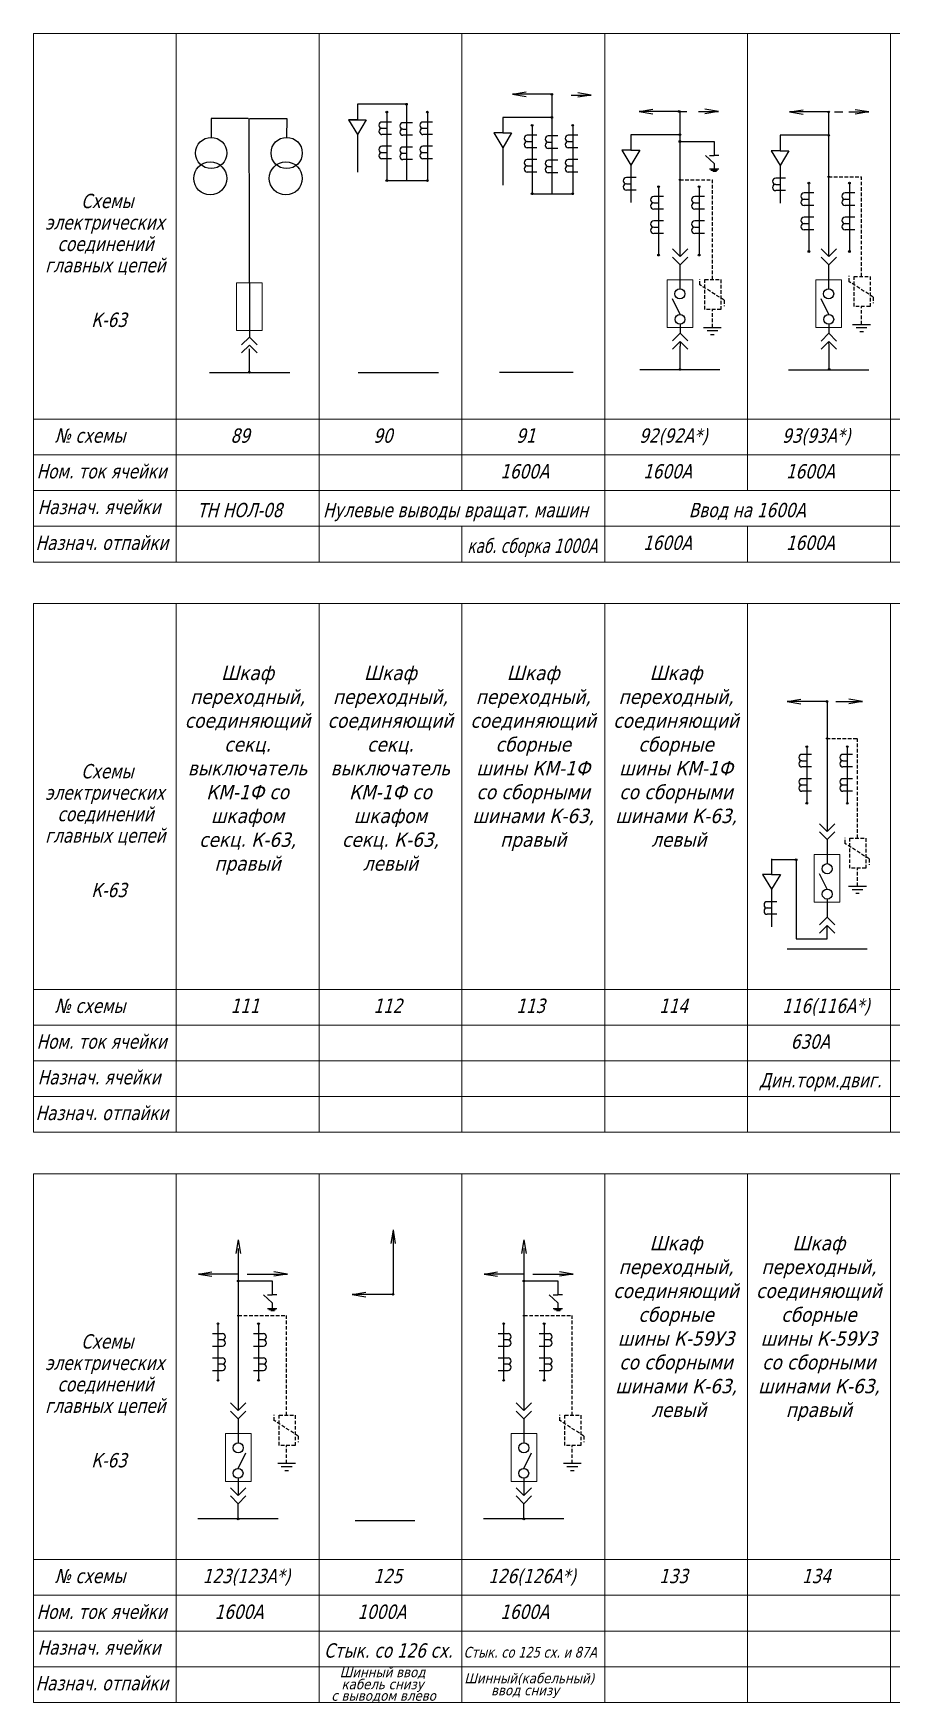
# Model space of a CAD drawing. Header units: millimetres. Extents: x -921 to 41389, y -8091 to 10490.
# Drawn here: x 40772.9 to 40893.1, y 9578.6 to 9812.3 of the extents above; entities that cross this region are included whole.
import ezdxf

# ---------------------------------------------------------------- set-up
doc = ezdxf.new("R2010")
doc.units = ezdxf.units.MM
for name, pattern in [('HIDDENX2', [0.75, 0.5, -0.25]), ('K5LT_BASIC', [0]), ('K5LT_DASHED', [6, 4, -2])]:
    doc.linetypes.add(name, pattern=pattern)
doc.layers.add('LAYER0VIEW0', color=7, linetype='Continuous')
doc.styles.get("Standard").update_dxf_attribs({"font": 'TAHOMA.TTF', "oblique": 15})

msp = doc.modelspace()

# ---------------------------------------------------------------- linework, layer by layer
at = {"color": 7, "lineweight": 18}
for p, q in [((40772.888, 9812.283), (40772.888, 9738.283)), ((40772.888, 9758.283), (40772.888, 9812.283)), ((40772.888, 9812.283), (41012.888, 9812.283)), ((40792.888, 9738.283), (40792.888, 9812.283)), ((40812.888, 9738.283), (40812.888, 9812.283)), ((40832.888, 9748.283), (40832.888, 9812.283)), ((40852.888, 9738.283), (40852.888, 9812.283)), ((40872.888, 9748.283), (40872.888, 9812.283)), ((40892.888, 9738.283), (40892.888, 9812.283)), ((40772.888, 9758.283), (40792.888, 9758.283)), ((40792.888, 9758.283), (40772.888, 9758.283)), ((40772.888, 9758.283), (40772.888, 9749.303)), ((40772.888, 9758.283), (41012.888, 9758.283)), ((40772.888, 9753.283), (40792.888, 9753.283)), ((40792.888, 9753.283), (40772.888, 9753.283)), ((40772.888, 9753.283), (41012.888, 9753.283)), ((40772.888, 9748.283), (40792.888, 9748.283)), ((40792.888, 9748.283), (40772.888, 9748.283)), ((40772.888, 9748.283), (41012.888, 9748.283)), ((40772.888, 9743.283), (40792.888, 9743.283)), ((40792.888, 9743.283), (40772.888, 9743.283)), ((40772.888, 9743.283), (41012.888, 9743.283)), ((40832.888, 9738.283), (40832.888, 9743.283)), ((40872.888, 9738.283), (40872.888, 9743.283)), ((40772.888, 9738.283), (40792.888, 9738.283)), ((40792.888, 9738.283), (40772.888, 9738.283)), ((40772.888, 9738.283), (41012.888, 9738.283)), ((40772.888, 9732.463), (40772.888, 9658.463)), ((40772.888, 9678.463), (40772.888, 9732.463)), ((40772.888, 9732.463), (41012.888, 9732.463)), ((40792.888, 9658.463), (40792.888, 9732.463)), ((40812.888, 9658.463), (40812.888, 9732.463)), ((40832.888, 9658.463), (40832.888, 9732.463)), ((40852.888, 9658.463), (40852.888, 9732.463)), ((40872.888, 9658.463), (40872.888, 9732.463)), ((40892.888, 9658.463), (40892.888, 9732.463)), ((40772.888, 9678.463), (40792.888, 9678.463)), ((40792.888, 9678.463), (40772.888, 9678.463)), ((40772.888, 9678.463), (40772.888, 9669.483)), ((40772.888, 9678.463), (41012.888, 9678.463)), ((40772.888, 9673.463), (40792.888, 9673.463)), ((40792.888, 9673.463), (40772.888, 9673.463)), ((40772.888, 9673.463), (41012.888, 9673.463)), ((40772.888, 9668.463), (40792.888, 9668.463)), ((40792.888, 9668.463), (40772.888, 9668.463)), ((40772.888, 9668.463), (41012.888, 9668.463)), ((40772.888, 9663.463), (40792.888, 9663.463)), ((40792.888, 9663.463), (40772.888, 9663.463)), ((40772.888, 9663.463), (41012.888, 9663.463)), ((40772.888, 9658.463), (40792.888, 9658.463)), ((40792.888, 9658.463), (40772.888, 9658.463)), ((40772.888, 9658.463), (41012.888, 9658.463)), ((40772.888, 9652.643), (40772.888, 9578.643)), ((40772.888, 9598.643), (40772.888, 9652.643)), ((40772.888, 9652.643), (41012.888, 9652.643)), ((40792.888, 9578.643), (40792.888, 9652.643)), ((40812.888, 9578.643), (40812.888, 9652.643)), ((40832.888, 9578.643), (40832.888, 9652.643)), ((40852.888, 9578.643), (40852.888, 9652.643)), ((40872.888, 9578.643), (40872.888, 9652.643)), ((40892.888, 9578.643), (40892.888, 9652.643)), ((40772.888, 9598.643), (40792.888, 9598.643)), ((40792.888, 9598.643), (40772.888, 9598.643)), ((40772.888, 9598.643), (40772.888, 9589.663)), ((40772.888, 9598.643), (41012.888, 9598.643)), ((40772.888, 9593.643), (40792.888, 9593.643)), ((40792.888, 9593.643), (40772.888, 9593.643)), ((40772.888, 9593.643), (41012.888, 9593.643)), ((40772.888, 9588.643), (40792.888, 9588.643)), ((40792.888, 9588.643), (40772.888, 9588.643)), ((40772.888, 9588.643), (41012.888, 9588.643)), ((40772.888, 9583.643), (40792.888, 9583.643)), ((40792.888, 9583.643), (40772.888, 9583.643)), ((40772.888, 9583.643), (41012.888, 9583.643)), ((40772.888, 9578.643), (40792.888, 9578.643)), ((40792.888, 9578.643), (40772.888, 9578.643)), ((40772.888, 9578.643), (41012.888, 9578.643))]:
    msp.add_line(p, q, dxfattribs=at)
at = {"layer": 'LAYER0VIEW0', "color": 7, "linetype": 'K5LT_BASIC'}
for p, q in [((40825.131, 9802.369), (40818.256, 9802.369)), ((40818.256, 9802.369), (40818.256, 9800.191)), ((40825.131, 9802.369), (40825.131, 9791.684)), ((40839.993, 9803.758), (40841.898, 9804.079)), ((40845.482, 9803.758), (40839.993, 9803.758)), ((40839.993, 9803.758), (40841.898, 9803.437)), ((40845.482, 9803.758), (40845.482, 9789.836)), ((40848.2, 9803.655), (40851.009, 9803.655)), ((40851.009, 9803.655), (40849.104, 9803.976)), ((40851.009, 9803.655), (40849.104, 9803.334)), ((40797.786, 9800.375), (40797.786, 9797.726)), ((40802.955, 9800.375), (40797.786, 9800.375)), ((40803.074, 9800.375), (40803.129, 9769.78)), ((40803.192, 9800.375), (40808.361, 9800.375)), ((40808.361, 9800.375), (40808.354, 9797.726)), ((40818.256, 9800.191), (40817.009, 9800.191)), ((40817.009, 9800.191), (40818.256, 9798.126)), ((40817.009, 9800.191), (40819.504, 9800.191)), ((40818.256, 9800.191), (40819.504, 9800.191)), ((40819.504, 9800.191), (40818.256, 9798.126)), ((40823.056, 9799.875), (40821.695, 9799.875)), ((40822.375, 9801.262), (40822.375, 9791.684)), ((40828.797, 9799.875), (40827.437, 9799.875)), ((40828.052, 9801.262), (40828.052, 9791.684)), ((40845.482, 9800.521), (40838.607, 9800.521)), ((40838.607, 9800.521), (40838.607, 9798.342)), ((40857.707, 9801.358), (40859.612, 9801.679)), ((40863.325, 9801.358), (40857.707, 9801.358)), ((40857.707, 9801.358), (40859.612, 9801.037)), ((40863.218, 9801.358), (40864.367, 9801.358)), ((40863.42, 9801.43), (40863.42, 9781.055)), ((40866.027, 9801.358), (40868.836, 9801.358)), ((40868.836, 9801.358), (40866.931, 9801.679)), ((40868.836, 9801.358), (40866.931, 9801.037)), ((40878.756, 9801.281), (40880.661, 9801.602)), ((40884.246, 9801.281), (40878.756, 9801.281)), ((40878.756, 9801.281), (40880.661, 9800.96)), ((40884.246, 9801.281), (40884.246, 9781.052)), ((40885.079, 9801.281), (40886.229, 9801.281)), ((40887.076, 9801.281), (40889.885, 9801.281)), ((40889.885, 9801.281), (40887.98, 9801.602)), ((40889.885, 9801.281), (40887.98, 9800.96)), ((40818.256, 9798.126), (40818.256, 9792.866)), ((40821.695, 9798.996), (40822.311, 9798.996)), ((40823.056, 9798.117), (40821.695, 9798.117)), ((40825.995, 9799.777), (40824.634, 9799.777)), ((40824.634, 9798.898), (40825.25, 9798.898)), ((40825.995, 9798.019), (40824.634, 9798.019)), ((40827.437, 9798.996), (40828.052, 9798.996)), ((40828.797, 9798.117), (40827.437, 9798.117)), ((40838.607, 9798.342), (40837.359, 9798.342)), ((40837.359, 9798.342), (40838.607, 9796.278)), ((40838.607, 9798.342), (40839.854, 9798.342)), ((40839.854, 9798.342), (40838.607, 9796.278)), ((40843.406, 9798.027), (40842.046, 9798.027)), ((40842.726, 9799.414), (40842.726, 9789.836)), ((40846.345, 9797.929), (40844.985, 9797.929)), ((40849.147, 9798.027), (40847.787, 9798.027)), ((40848.403, 9799.414), (40848.403, 9789.836)), ((40863.42, 9798.097), (40856.545, 9798.097)), ((40856.545, 9798.097), (40856.545, 9795.919)), ((40884.246, 9798.02), (40877.446, 9798.02)), ((40877.446, 9798.02), (40877.446, 9795.842)), ((40823.056, 9796.473), (40821.695, 9796.473)), ((40821.695, 9795.594), (40822.311, 9795.594)), ((40825.995, 9796.375), (40824.634, 9796.375)), ((40824.634, 9795.496), (40825.25, 9795.496)), ((40828.797, 9796.473), (40827.437, 9796.473)), ((40827.437, 9795.594), (40828.052, 9795.594)), ((40838.607, 9796.278), (40838.607, 9791.018)), ((40842.046, 9797.148), (40842.661, 9797.148)), ((40843.406, 9796.269), (40842.046, 9796.269)), ((40844.985, 9797.05), (40845.6, 9797.05)), ((40846.345, 9796.171), (40844.985, 9796.171)), ((40847.787, 9797.148), (40848.403, 9797.148)), ((40849.147, 9796.269), (40847.787, 9796.269)), ((40856.545, 9795.919), (40855.297, 9795.919)), ((40855.297, 9795.919), (40856.545, 9793.855)), ((40856.545, 9795.919), (40857.793, 9795.919)), ((40857.793, 9795.919), (40856.545, 9793.855)), ((40863.42, 9797.148), (40868.212, 9797.148)), ((40868.212, 9794.06), (40867.003, 9795.2)), ((40867.547, 9795.2), (40868.212, 9795.2)), ((40868.212, 9797.148), (40868.212, 9795.2)), ((40868.877, 9795.2), (40868.212, 9795.2)), ((40877.446, 9795.842), (40876.198, 9795.842)), ((40876.198, 9795.842), (40877.446, 9793.777)), ((40877.446, 9795.842), (40878.693, 9795.842)), ((40878.693, 9795.842), (40877.446, 9793.777)), ((40823.056, 9794.715), (40821.695, 9794.715)), ((40825.995, 9794.617), (40824.634, 9794.617)), ((40828.797, 9794.715), (40827.437, 9794.715)), ((40843.406, 9794.625), (40842.046, 9794.625)), ((40842.046, 9793.746), (40842.661, 9793.746)), ((40843.406, 9792.867), (40842.046, 9792.867)), ((40846.345, 9794.527), (40844.985, 9794.527)), ((40844.985, 9793.648), (40845.6, 9793.648)), ((40849.147, 9794.625), (40847.787, 9794.625)), ((40847.787, 9793.746), (40848.403, 9793.746)), ((40849.147, 9792.867), (40847.787, 9792.867)), ((40856.545, 9793.855), (40856.545, 9788.594)), ((40867.547, 9793.3), (40868.877, 9793.3)), ((40867.757, 9793.15), (40868.693, 9793.15)), ((40868.039, 9792.99), (40868.526, 9792.99)), ((40868.212, 9794.06), (40868.212, 9793.3)), ((40877.446, 9793.777), (40877.446, 9788.517)), ((40822.494, 9791.684), (40828.171, 9791.684)), ((40846.345, 9792.769), (40844.985, 9792.769)), ((40857.29, 9792.104), (40855.929, 9792.104)), ((40855.929, 9791.224), (40856.545, 9791.224)), ((40860.433, 9790.826), (40860.433, 9781.247)), ((40866.11, 9790.826), (40866.11, 9781.247)), ((40878.19, 9792.026), (40876.83, 9792.026)), ((40876.83, 9791.147), (40877.446, 9791.147)), ((40881.483, 9791.327), (40881.483, 9781.749)), ((40887.16, 9791.327), (40887.16, 9781.749)), ((40842.844, 9789.836), (40848.521, 9789.836)), ((40857.29, 9790.345), (40855.929, 9790.345)), ((40861.113, 9789.439), (40859.753, 9789.439)), ((40859.753, 9788.559), (40860.369, 9788.559)), ((40866.855, 9789.439), (40865.494, 9789.439)), ((40865.494, 9788.559), (40866.11, 9788.559)), ((40878.19, 9790.268), (40876.83, 9790.268)), ((40882.163, 9789.94), (40880.803, 9789.94)), ((40880.803, 9789.061), (40881.418, 9789.061)), ((40882.163, 9788.182), (40880.803, 9788.182)), ((40887.904, 9789.94), (40886.544, 9789.94)), ((40886.544, 9789.061), (40887.16, 9789.061)), ((40887.904, 9788.182), (40886.544, 9788.182)), ((40861.113, 9787.68), (40859.753, 9787.68)), ((40861.113, 9786.037), (40859.753, 9786.037)), ((40866.855, 9787.68), (40865.494, 9787.68)), ((40866.855, 9786.037), (40865.494, 9786.037)), ((40882.163, 9786.538), (40880.803, 9786.538)), ((40887.904, 9786.538), (40886.544, 9786.538)), ((40859.753, 9785.157), (40860.369, 9785.157)), ((40861.113, 9784.278), (40859.753, 9784.278)), ((40865.494, 9785.157), (40866.11, 9785.157)), ((40866.855, 9784.278), (40865.494, 9784.278)), ((40880.803, 9785.659), (40881.418, 9785.659)), ((40882.163, 9784.78), (40880.803, 9784.78)), ((40886.544, 9785.659), (40887.16, 9785.659)), ((40887.904, 9784.78), (40886.544, 9784.78)), ((40863.438, 9781.037), (40862.36, 9782.115)), ((40863.438, 9781.037), (40864.516, 9782.115)), ((40884.264, 9781.034), (40883.187, 9782.112)), ((40884.264, 9781.034), (40885.342, 9782.112)), ((40863.438, 9779.888), (40862.36, 9780.966)), ((40863.42, 9779.906), (40863.42, 9776.526)), ((40863.438, 9779.888), (40864.516, 9780.966)), ((40884.264, 9779.885), (40883.187, 9780.962)), ((40884.246, 9779.903), (40884.246, 9776.523)), ((40884.264, 9779.885), (40885.342, 9780.962)), ((40863.438, 9772.944), (40862.36, 9775.11)), ((40884.264, 9772.941), (40883.187, 9775.107)), ((40803.129, 9769.78), (40802.051, 9768.702)), ((40803.129, 9771.124), (40803.129, 9769.78)), ((40803.129, 9769.78), (40804.206, 9768.702)), ((40863.438, 9770.3), (40862.36, 9769.223)), ((40863.438, 9771.565), (40863.438, 9770.3)), ((40863.438, 9770.3), (40864.516, 9769.223)), ((40866.713, 9771.125), (40869.213, 9771.125)), ((40868.713, 9770.625), (40867.213, 9770.625)), ((40867.713, 9770.125), (40868.213, 9770.125)), ((40884.264, 9770.297), (40883.187, 9769.219)), ((40884.264, 9771.562), (40884.264, 9770.297)), ((40884.264, 9770.297), (40885.342, 9769.219)), ((40887.607, 9771.551), (40890.107, 9771.551)), ((40889.607, 9771.051), (40888.107, 9771.051)), ((40888.607, 9770.551), (40889.107, 9770.551)), ((40803.129, 9768.63), (40802.051, 9767.552)), ((40803.129, 9768.63), (40804.206, 9767.552)), ((40803.129, 9764.857), (40803.129, 9768.134)), ((40863.438, 9769.151), (40862.36, 9768.073)), ((40863.438, 9769.151), (40864.516, 9768.073)), ((40863.438, 9769.151), (40863.438, 9768.522)), ((40863.438, 9765.245), (40863.438, 9768.522)), ((40884.264, 9769.147), (40883.187, 9768.07)), ((40884.264, 9769.147), (40885.342, 9768.07)), ((40884.298, 9768.485), (40884.264, 9769.147)), ((40884.298, 9765.209), (40884.298, 9768.485)), ((40797.543, 9764.824), (40808.78, 9764.824)), ((40818.39, 9764.824), (40829.628, 9764.824)), ((40838.154, 9764.864), (40848.463, 9764.864)), ((40857.786, 9765.212), (40869.023, 9765.212)), ((40878.646, 9765.209), (40889.883, 9765.209)), ((40878.459, 9718.758), (40880.364, 9719.079)), ((40884.024, 9718.758), (40878.459, 9718.758)), ((40878.459, 9718.758), (40880.364, 9718.437)), ((40884.024, 9718.758), (40884.024, 9700.594)), ((40885.265, 9718.758), (40888.978, 9718.758)), ((40888.978, 9718.758), (40887.074, 9719.079)), ((40888.978, 9718.758), (40887.074, 9718.437)), ((40884.024, 9714.739), (40884.024, 9714.739)), ((40881.865, 9711.351), (40880.505, 9711.351)), ((40881.185, 9712.439), (40881.185, 9704.514)), ((40887.607, 9711.351), (40886.246, 9711.351)), ((40886.862, 9712.439), (40886.862, 9704.514)), ((40880.505, 9710.472), (40881.121, 9710.472)), ((40881.865, 9709.593), (40880.505, 9709.593)), ((40886.246, 9710.472), (40886.862, 9710.472)), ((40887.607, 9709.593), (40886.246, 9709.593)), ((40881.865, 9707.949), (40880.505, 9707.949)), ((40880.505, 9707.07), (40881.121, 9707.07)), ((40887.607, 9707.949), (40886.246, 9707.949)), ((40886.246, 9707.07), (40886.862, 9707.07)), ((40881.865, 9706.191), (40880.505, 9706.191)), ((40887.607, 9706.191), (40886.246, 9706.191)), ((40884.042, 9700.576), (40882.964, 9701.654)), ((40884.042, 9699.427), (40882.964, 9700.505)), ((40884.024, 9699.445), (40884.024, 9696.065)), ((40884.042, 9700.576), (40885.119, 9701.654)), ((40884.042, 9699.427), (40885.119, 9700.505)), ((40879.687, 9696.607), (40876.248, 9696.607)), ((40876.25, 9696.726), (40876.25, 9694.548)), ((40879.687, 9696.489), (40879.687, 9685.516)), ((40876.25, 9694.548), (40875.002, 9694.548)), ((40875.002, 9694.548), (40876.25, 9692.483)), ((40876.25, 9694.548), (40877.497, 9694.548)), ((40877.497, 9694.548), (40876.25, 9692.483)), ((40876.25, 9692.483), (40876.25, 9687.223)), ((40884.042, 9692.483), (40882.964, 9694.649)), ((40887.03, 9692.911), (40889.53, 9692.911)), ((40889.03, 9692.411), (40887.53, 9692.411)), ((40876.995, 9690.732), (40875.634, 9690.732)), ((40884.042, 9691.104), (40884.042, 9688.575)), ((40888.03, 9691.911), (40888.53, 9691.911)), ((40875.634, 9689.853), (40876.25, 9689.853)), ((40876.995, 9688.974), (40875.634, 9688.974)), ((40884.042, 9688.575), (40882.964, 9687.497)), ((40884.042, 9688.575), (40885.119, 9687.497)), ((40879.687, 9685.516), (40884.042, 9685.516)), ((40884.042, 9687.425), (40882.964, 9686.347)), ((40884.042, 9687.425), (40885.119, 9686.347)), ((40884.042, 9685.516), (40884.042, 9687.425)), ((40878.423, 9684.149), (40889.66, 9684.149)), ((40801.551, 9643.405), (40801.23, 9641.501)), ((40801.551, 9643.405), (40801.872, 9641.501)), ((40823.25, 9644.777), (40822.929, 9642.872)), ((40823.25, 9644.804), (40823.25, 9635.764)), ((40823.25, 9644.777), (40823.571, 9642.872)), ((40841.551, 9643.405), (40841.23, 9641.501)), ((40841.551, 9643.405), (40841.872, 9641.501)), ((40801.575, 9642.196), (40801.575, 9619.52)), ((40841.575, 9642.196), (40841.575, 9619.52)), ((40795.99, 9638.615), (40797.895, 9638.936)), ((40801.608, 9638.615), (40795.99, 9638.615)), ((40795.99, 9638.615), (40797.895, 9638.294)), ((40802.84, 9638.615), (40808.459, 9638.615)), ((40808.459, 9638.615), (40806.554, 9638.936)), ((40808.459, 9638.615), (40806.554, 9638.294)), ((40835.99, 9638.615), (40837.895, 9638.936)), ((40841.608, 9638.615), (40835.99, 9638.615)), ((40835.99, 9638.615), (40837.895, 9638.294)), ((40842.84, 9638.615), (40848.459, 9638.615)), ((40848.459, 9638.615), (40846.554, 9638.936)), ((40848.459, 9638.615), (40846.554, 9638.294)), ((40801.575, 9637.651), (40806.323, 9637.651)), ((40806.323, 9637.651), (40806.323, 9635.703)), ((40841.575, 9637.651), (40846.323, 9637.651)), ((40846.323, 9637.651), (40846.323, 9635.703)), ((40806.323, 9634.563), (40805.114, 9635.703)), ((40805.658, 9635.703), (40806.323, 9635.703)), ((40806.988, 9635.703), (40806.323, 9635.703)), ((40806.323, 9634.563), (40806.323, 9633.803)), ((40817.513, 9635.764), (40819.418, 9636.085)), ((40823.25, 9635.764), (40817.513, 9635.764)), ((40817.513, 9635.764), (40819.418, 9635.443)), ((40846.323, 9634.563), (40845.114, 9635.703)), ((40845.658, 9635.703), (40846.323, 9635.703)), ((40846.988, 9635.703), (40846.323, 9635.703)), ((40846.323, 9634.563), (40846.323, 9633.803)), ((40798.737, 9631.664), (40798.737, 9623.733)), ((40804.413, 9631.664), (40804.413, 9623.733)), ((40805.658, 9633.803), (40806.988, 9633.803)), ((40805.868, 9633.654), (40806.803, 9633.654)), ((40806.15, 9633.493), (40806.637, 9633.493)), ((40838.737, 9631.664), (40838.737, 9623.733)), ((40844.413, 9631.664), (40844.413, 9623.733)), ((40845.658, 9633.803), (40846.988, 9633.803)), ((40845.868, 9633.654), (40846.803, 9633.654)), ((40846.15, 9633.493), (40846.637, 9633.493)), ((40797.992, 9630.277), (40799.352, 9630.277)), ((40799.352, 9629.398), (40798.737, 9629.398)), ((40803.733, 9630.277), (40805.093, 9630.277)), ((40805.093, 9629.398), (40804.478, 9629.398)), ((40837.992, 9630.277), (40839.352, 9630.277)), ((40839.352, 9629.398), (40838.737, 9629.398)), ((40843.733, 9630.277), (40845.093, 9630.277)), ((40845.093, 9629.398), (40844.478, 9629.398)), ((40797.992, 9628.519), (40799.352, 9628.519)), ((40803.733, 9628.519), (40805.093, 9628.519)), ((40837.992, 9628.519), (40839.352, 9628.519)), ((40843.733, 9628.519), (40845.093, 9628.519)), ((40797.992, 9626.875), (40799.352, 9626.875)), ((40797.992, 9625.117), (40799.352, 9625.117)), ((40799.352, 9625.996), (40798.737, 9625.996)), ((40803.733, 9626.875), (40805.093, 9626.875)), ((40803.733, 9625.117), (40805.093, 9625.117)), ((40805.093, 9625.996), (40804.478, 9625.996)), ((40837.992, 9626.875), (40839.352, 9626.875)), ((40837.992, 9625.117), (40839.352, 9625.117)), ((40839.352, 9625.996), (40838.737, 9625.996)), ((40843.733, 9626.875), (40845.093, 9626.875)), ((40843.733, 9625.117), (40845.093, 9625.117)), ((40845.093, 9625.996), (40844.478, 9625.996)), ((40801.557, 9619.502), (40800.479, 9620.58)), ((40801.557, 9619.502), (40802.635, 9620.58)), ((40841.557, 9619.502), (40840.479, 9620.58)), ((40841.557, 9619.502), (40842.635, 9620.58)), ((40801.557, 9618.353), (40800.479, 9619.43)), ((40801.557, 9618.353), (40802.635, 9619.43)), ((40801.575, 9618.37), (40801.575, 9614.991)), ((40841.557, 9618.353), (40840.479, 9619.43)), ((40841.557, 9618.353), (40842.635, 9619.43)), ((40841.575, 9618.37), (40841.575, 9614.991)), ((40801.557, 9611.409), (40802.635, 9613.575)), ((40841.557, 9611.409), (40842.635, 9613.575)), ((40807.104, 9612.122), (40809.604, 9612.122)), ((40809.104, 9611.622), (40807.604, 9611.622)), ((40808.104, 9611.122), (40808.604, 9611.122)), ((40847.104, 9612.122), (40849.604, 9612.122)), ((40849.104, 9611.622), (40847.604, 9611.622)), ((40848.104, 9611.122), (40848.604, 9611.122)), ((40801.557, 9607.615), (40800.479, 9608.693)), ((40801.557, 9610.029), (40801.557, 9607.615)), ((40801.557, 9607.615), (40802.635, 9608.693)), ((40841.557, 9607.615), (40840.479, 9608.693)), ((40841.557, 9610.029), (40841.557, 9607.615)), ((40841.557, 9607.615), (40842.635, 9608.693)), ((40801.557, 9606.466), (40800.479, 9607.543)), ((40801.557, 9606.466), (40802.635, 9607.543)), ((40801.557, 9604.339), (40801.557, 9606.466)), ((40841.557, 9606.466), (40840.479, 9607.543)), ((40841.557, 9606.466), (40842.635, 9607.543)), ((40841.557, 9604.339), (40841.557, 9606.466)), ((40807.176, 9604.339), (40795.938, 9604.339)), ((40826.279, 9604.051), (40817.944, 9604.051)), ((40847.176, 9604.339), (40835.938, 9604.339))]:
    msp.add_line(p, q, dxfattribs=at)
at = {"layer": 'LAYER0VIEW0', "color": 7, "linetype": 'HIDDENX2'}
for p, q in [((40863.42, 9791.788), (40867.963, 9791.788)), ((40867.963, 9777.839), (40867.963, 9791.798)), ((40884.216, 9792.214), (40888.857, 9792.214)), ((40888.857, 9778.265), (40888.857, 9792.224)), ((40869.598, 9774.94), (40866.213, 9777.1)), ((40866.23, 9777.086), (40866.23, 9777.895)), ((40866.907, 9773.625), (40866.907, 9777.839)), ((40866.907, 9777.839), (40869.144, 9777.839)), ((40869.144, 9777.839), (40869.144, 9773.625)), ((40890.492, 9775.365), (40887.107, 9777.526)), ((40887.124, 9777.512), (40887.124, 9778.321)), ((40887.801, 9774.051), (40887.801, 9778.265)), ((40887.801, 9778.265), (40890.038, 9778.265)), ((40890.038, 9778.265), (40890.038, 9774.051)), ((40869.598, 9774.94), (40869.598, 9774.102)), ((40890.492, 9775.365), (40890.492, 9774.528)), ((40869.144, 9773.625), (40866.907, 9773.625)), ((40867.963, 9771.125), (40867.963, 9773.625)), ((40890.038, 9774.051), (40887.801, 9774.051)), ((40888.857, 9771.551), (40888.857, 9774.051)), ((40883.941, 9713.575), (40888.28, 9713.575)), ((40888.28, 9699.625), (40888.28, 9713.584)), ((40886.547, 9698.872), (40886.547, 9699.681)), ((40887.224, 9695.411), (40887.224, 9699.625)), ((40887.224, 9699.625), (40889.461, 9699.625)), ((40889.461, 9699.625), (40889.461, 9695.411)), ((40889.914, 9696.726), (40886.53, 9698.886)), ((40889.461, 9695.411), (40887.224, 9695.411)), ((40888.28, 9692.911), (40888.28, 9695.411)), ((40889.914, 9696.726), (40889.914, 9695.888)), ((40801.597, 9632.787), (40808.354, 9632.786)), ((40808.354, 9618.836), (40808.354, 9632.795)), ((40841.597, 9632.787), (40848.354, 9632.786)), ((40848.354, 9618.836), (40848.354, 9632.795)), ((40809.988, 9615.937), (40806.604, 9618.097)), ((40806.62, 9618.083), (40806.62, 9618.892)), ((40807.298, 9614.622), (40807.298, 9618.836)), ((40807.298, 9618.836), (40809.535, 9618.836)), ((40809.535, 9618.836), (40809.535, 9614.622)), ((40849.988, 9615.937), (40846.604, 9618.097)), ((40846.62, 9618.083), (40846.62, 9618.892)), ((40847.298, 9614.622), (40847.298, 9618.836)), ((40847.298, 9618.836), (40849.535, 9618.836)), ((40849.535, 9618.836), (40849.535, 9614.622)), ((40809.988, 9615.937), (40809.988, 9615.099)), ((40849.988, 9615.937), (40849.988, 9615.099)), ((40809.535, 9614.622), (40807.298, 9614.622)), ((40808.354, 9612.122), (40808.354, 9614.622)), ((40849.535, 9614.622), (40847.298, 9614.622)), ((40848.354, 9612.122), (40848.354, 9614.622))]:
    msp.add_line(p, q, dxfattribs=at)
at = {"layer": 'LAYER0VIEW0', "color": 7, "linetype": 'K5LT_BASIC', "lineweight": 18}
for p, q in [((40801.316, 9777.365), (40804.905, 9777.365)), ((40801.316, 9770.676), (40801.316, 9777.365)), ((40804.905, 9777.365), (40804.905, 9770.676)), ((40861.626, 9777.806), (40865.214, 9777.806)), ((40861.626, 9771.117), (40861.626, 9777.806)), ((40865.214, 9777.806), (40865.214, 9771.117)), ((40882.452, 9777.803), (40886.041, 9777.803)), ((40882.452, 9771.114), (40882.452, 9777.803)), ((40886.041, 9777.803), (40886.041, 9771.114)), ((40804.905, 9770.676), (40801.316, 9770.676)), ((40865.214, 9771.117), (40861.626, 9771.117)), ((40886.041, 9771.114), (40882.452, 9771.114)), ((40882.229, 9697.345), (40885.818, 9697.345)), ((40882.229, 9690.656), (40882.229, 9697.345)), ((40885.818, 9697.345), (40885.818, 9690.656)), ((40885.818, 9690.656), (40882.229, 9690.656)), ((40803.369, 9616.271), (40799.781, 9616.271)), ((40799.781, 9616.271), (40799.781, 9609.582)), ((40803.369, 9609.582), (40803.369, 9616.271)), ((40843.369, 9616.271), (40839.781, 9616.271)), ((40839.781, 9616.271), (40839.781, 9609.582)), ((40843.369, 9609.582), (40843.369, 9616.271)), ((40799.781, 9609.582), (40803.369, 9609.582)), ((40839.781, 9609.582), (40843.369, 9609.582))]:
    msp.add_line(p, q, dxfattribs=at)
at = {"layer": 'LAYER0VIEW0', "color": 7, "linetype": 'K5LT_BASIC'}
for centre, radius in [((40825.131, 9802.369), 0.119), ((40845.482, 9803.758), 0.119), ((40822.375, 9801.262), 0.119), ((40828.052, 9801.262), 0.119), ((40845.482, 9800.521), 0.119), ((40863.325, 9801.358), 0.119), ((40884.256, 9801.281), 0.119), ((40797.784, 9795.537), 2.189), ((40808.353, 9795.537), 2.189), ((40842.726, 9799.414), 0.119), ((40848.403, 9799.414), 0.119), ((40863.42, 9798.097), 0.119), ((40884.246, 9798.02), 0.119), ((40863.42, 9797.148), 0.119), ((40797.663, 9791.992), 2.31), ((40808.231, 9791.992), 2.31), ((40822.375, 9791.684), 0.119), ((40828.052, 9791.684), 0.119), ((40860.433, 9790.826), 0.119), ((40866.11, 9790.826), 0.119), ((40881.483, 9791.327), 0.119), ((40887.16, 9791.327), 0.119), ((40842.726, 9789.836), 0.119), ((40848.403, 9789.836), 0.119), ((40860.433, 9781.247), 0.119), ((40866.11, 9781.247), 0.119), ((40881.483, 9781.749), 0.119), ((40887.16, 9781.749), 0.119), ((40863.42, 9775.818), 0.708), ((40884.246, 9775.815), 0.708), ((40863.438, 9772.254), 0.69), ((40884.264, 9772.251), 0.69), ((40803.129, 9764.857), 0.119), ((40863.438, 9765.245), 0.119), ((40884.331, 9765.242), 0.119), ((40884.024, 9718.758), 0.119), ((40881.185, 9712.439), 0.119), ((40886.862, 9712.439), 0.119), ((40881.185, 9704.514), 0.119), ((40886.862, 9704.514), 0.119), ((40879.687, 9696.607), 0.119), ((40884.024, 9695.357), 0.708), ((40884.042, 9691.793), 0.69), ((40801.575, 9637.644), 0.119), ((40841.575, 9637.644), 0.119), ((40823.25, 9635.764), 0.119), ((40798.737, 9631.664), 0.119), ((40804.413, 9631.664), 0.119), ((40838.737, 9631.664), 0.119), ((40844.413, 9631.664), 0.119), ((40798.737, 9623.733), 0.119), ((40804.413, 9623.733), 0.119), ((40838.737, 9623.733), 0.119), ((40844.413, 9623.733), 0.119), ((40801.575, 9614.283), 0.708), ((40841.575, 9614.283), 0.708), ((40801.557, 9610.719), 0.69), ((40841.557, 9610.719), 0.69), ((40801.557, 9604.339), 0.119), ((40841.557, 9604.339), 0.119)]:
    msp.add_circle(centre, radius, dxfattribs=at)
at = {"layer": 'LAYER0VIEW0', "color": 7, "linetype": 'K5LT_DASHED'}
for centre in [(40863.42, 9791.788), (40884.246, 9792.214), (40884.024, 9713.579), (40801.576, 9632.777), (40841.576, 9632.777)]:
    msp.add_circle(centre, 0.083, dxfattribs=at)
at = {"layer": 'LAYER0VIEW0', "color": 7, "linetype": 'K5LT_BASIC'}
for centre, start, end in [((40821.695, 9799.436), 90, 270), ((40827.437, 9799.436), 90, 270), ((40821.695, 9798.557), 90, 270), ((40824.634, 9799.338), 90, 270), ((40824.634, 9798.458), 90, 270), ((40827.437, 9798.557), 90, 270), ((40842.046, 9797.588), 90, 270), ((40844.985, 9797.49), 90, 270), ((40847.787, 9797.588), 90, 270), ((40821.695, 9796.034), 90, 270), ((40821.695, 9795.154), 90, 270), ((40824.634, 9795.936), 90, 270), ((40824.634, 9795.056), 90, 270), ((40827.437, 9796.034), 90, 270), ((40827.437, 9795.154), 90, 270), ((40842.046, 9796.708), 90, 270), ((40844.985, 9796.61), 90, 270), ((40847.787, 9796.708), 90, 270), ((40842.046, 9794.185), 90, 270), ((40842.046, 9793.306), 90, 270), ((40844.985, 9794.087), 90, 270), ((40844.985, 9793.208), 90, 270), ((40847.787, 9794.185), 90, 270), ((40847.787, 9793.306), 90, 270), ((40855.929, 9791.664), 90, 270), ((40855.929, 9790.785), 90, 270), ((40876.83, 9791.587), 90, 270), ((40876.83, 9790.708), 90, 270), ((40859.753, 9788.999), 90, 270), ((40859.753, 9788.12), 90, 270), ((40865.494, 9788.999), 90, 270), ((40865.494, 9788.12), 90, 270), ((40880.803, 9789.5), 90, 270), ((40880.803, 9788.621), 90, 270), ((40886.544, 9789.5), 90, 270), ((40886.544, 9788.621), 90, 270), ((40859.753, 9785.597), 90, 270), ((40865.494, 9785.597), 90, 270), ((40880.803, 9786.098), 90, 270), ((40886.544, 9786.098), 90, 270), ((40859.753, 9784.718), 90, 270), ((40865.494, 9784.718), 90, 270), ((40880.803, 9785.219), 90, 270), ((40886.544, 9785.219), 90, 270), ((40880.505, 9710.912), 90, 270), ((40886.246, 9710.912), 90, 270), ((40880.505, 9710.032), 90, 270), ((40886.246, 9710.032), 90, 270), ((40880.505, 9707.509), 90, 270), ((40880.505, 9706.63), 90, 270), ((40886.246, 9707.509), 90, 270), ((40886.246, 9706.63), 90, 270), ((40875.634, 9690.293), 90, 270), ((40875.634, 9689.413), 90, 270), ((40799.352, 9629.837), 270, 90), ((40799.352, 9628.958), 270, 90), ((40805.093, 9629.837), 270, 90), ((40805.093, 9628.958), 270, 90), ((40839.352, 9629.837), 270, 90), ((40839.352, 9628.958), 270, 90), ((40845.093, 9629.837), 270, 90), ((40845.093, 9628.958), 270, 90), ((40799.352, 9626.435), 270, 90), ((40799.352, 9625.556), 270, 90), ((40805.093, 9626.435), 270, 90), ((40805.093, 9625.556), 270, 90), ((40839.352, 9626.435), 270, 90), ((40839.352, 9625.556), 270, 90), ((40845.093, 9626.435), 270, 90), ((40845.093, 9625.556), 270, 90)]:
    msp.add_arc(centre, 0.44, start, end, dxfattribs=at)
at = {"layer": 'LAYER0VIEW0', "color": 7}
for p in [(40825.131, 9791.684), (40845.482, 9789.836)]:
    msp.add_point(p, dxfattribs=at)

# ---------------------------------------------------------------- texts
at = {"color": 7, "lineweight": 18, "oblique": 15}
for s, height, width, p in [('Схемы', 2, 0.9, (40779.582, 9787.824)), ('электрических', 2, 0.9, (40774.536, 9784.824)), ('соединений', 2, 0.9, (40776.262, 9781.824)), ('главных цепей', 2, 0.9, (40774.536, 9778.824)), ('К-63', 2, 0.9, (40780.992, 9771.192)), ('  № схемы', 2, 0.9, (40774.536, 9754.984)), ('89', 2, 0.9, (40800.486, 9754.984)), ('90', 2, 0.9, (40820.486, 9754.984)), ('91', 2, 0.9, (40840.486, 9754.984)), ('92(92А*)', 2, 0.9, (40857.714, 9754.984)), ('93(93А*)', 2, 0.9, (40877.714, 9754.984)), ('Ном. ток ячейки', 2, 0.9, (40773.344, 9749.984)), ('   1600А', 2, 0.9, (40836.223, 9749.984)), ('   1600А', 2, 0.9, (40856.223, 9749.984)), ('   1600А', 2, 0.9, (40876.223, 9749.984)), ('Назнач. ячейки', 2, 0.9, (40773.493, 9744.984)), ('ТН НОЛ-08', 2, 0.9, (40795.838, 9744.56)), ('Нулевые выводы вращат. машин', 2, 0.9, (40813.442, 9744.56)), ('Ввод на 1600А', 2, 0.9, (40864.663, 9744.56)), ('Назнач. отпайки', 2, 0.9, (40773.195, 9739.984)), ('каб. сборка 1000А', 2, 0.8, (40833.648, 9739.56)), ('   1600А', 2, 0.9, (40856.223, 9739.984)), ('   1600А', 2, 0.9, (40876.223, 9739.984)), ('Схемы', 2, 0.9, (40779.582, 9708.004)), ('электрических', 2, 0.9, (40774.536, 9705.004)), ('соединений', 2, 0.9, (40776.262, 9702.004)), ('главных цепей', 2, 0.9, (40774.536, 9699.004)), ('К-63', 2, 0.9, (40780.992, 9691.372)), ('  № схемы', 2, 0.9, (40774.536, 9675.164)), ('111', 2, 0.9, (40800.486, 9675.164)), ('112', 2, 0.9, (40820.486, 9675.164)), ('113', 2, 0.9, (40840.486, 9675.164)), ('114', 2, 0.9, (40860.486, 9675.164)), ('116(116А*)', 2, 0.9, (40877.714, 9675.164)), ('Ном. ток ячейки', 2, 0.9, (40773.344, 9670.164)), ('    630А', 2, 0.9, (40876.223, 9670.164)), ('Назнач. ячейки', 2, 0.9, (40773.493, 9665.164)), ('Дин.торм.двиг.', 2, 0.9, (40874.506, 9664.74)), ('Назнач. отпайки', 2, 0.9, (40773.195, 9660.164)), ('Схемы', 2, 0.9, (40779.582, 9628.184)), ('электрических', 2, 0.9, (40774.536, 9625.184)), ('соединений', 2, 0.9, (40776.262, 9622.184)), ('главных цепей', 2, 0.9, (40774.536, 9619.184)), ('К-63', 2, 0.9, (40780.992, 9611.552)), ('  № схемы', 2, 0.9, (40774.536, 9595.344)), ('123(123А*)', 2, 0.9, (40796.568, 9595.344)), ('125', 2, 0.9, (40820.486, 9595.344)), ('126(126А*)', 2, 0.9, (40836.568, 9595.344)), ('133', 2, 0.9, (40860.486, 9595.344)), ('134', 2, 0.9, (40880.486, 9595.344)), ('Ном. ток ячейки', 2, 0.9, (40773.344, 9590.344)), ('   1600А', 2, 0.9, (40796.223, 9590.344)), ('   1000А', 2, 0.9, (40816.223, 9590.344)), ('   1600А', 2, 0.9, (40836.223, 9590.344)), ('Назнач. ячейки', 2, 0.9, (40773.493, 9585.344)), ('Стык. со 126 сх.', 2, 0.9, (40813.598, 9584.92)), ('Стык. со 125 сх. и 87А', 1.5, 0.9, (40833.129, 9584.92)), ('Назнач. отпайки', 2, 0.9, (40773.195, 9580.344))]:
    msp.add_text(s, height=height, dxfattribs=dict(at, width=width)).set_placement(p)
for s, p in [('Шинный ввод', (40815.781, 9582.178)), ('Шинный(кабельный) ', (40833.227, 9581.328)), ('кабель снизу', (40816.03, 9580.493)), ('ввод снизу', (40836.976, 9579.643)), ('с выводом влево', (40814.602, 9578.885))]:
    msp.add_text(s, height=1.4, dxfattribs=at).set_placement(p)
at = {"color": 7, "lineweight": 18, "char_height": 2, "width": 17.21624, "attachment_point": 2}
for s, insert in [('Шкаф переходный, соединяющий секц. выключатель КМ-1Ф со шкафом секц. К-63, правый', (40802.88, 9723.753)), ('Шкаф переходный, соединяющий секц. выключатель КМ-1Ф со шкафом секц. К-63, левый', (40822.88, 9723.753)), ('Шкаф переходный, соединяющий сборные шины КМ-1Ф со сборными шинами К-63, правый', (40842.88, 9723.753)), ('Шкаф переходный, соединяющий сборные шины КМ-1Ф со сборными шинами К-63,\\P левый', (40862.88, 9723.753)), ('Шкаф переходный, соединяющий сборные шины К-59У3 со сборными шинами К-63,\\P левый', (40862.88, 9643.933)), ('Шкаф переходный, соединяющий сборные шины К-59У3 со сборными шинами К-63, правый', (40882.88, 9643.933))]:
    msp.add_mtext(s, dxfattribs=dict(at, insert=insert))

doc.saveas('drawing.dxf')
